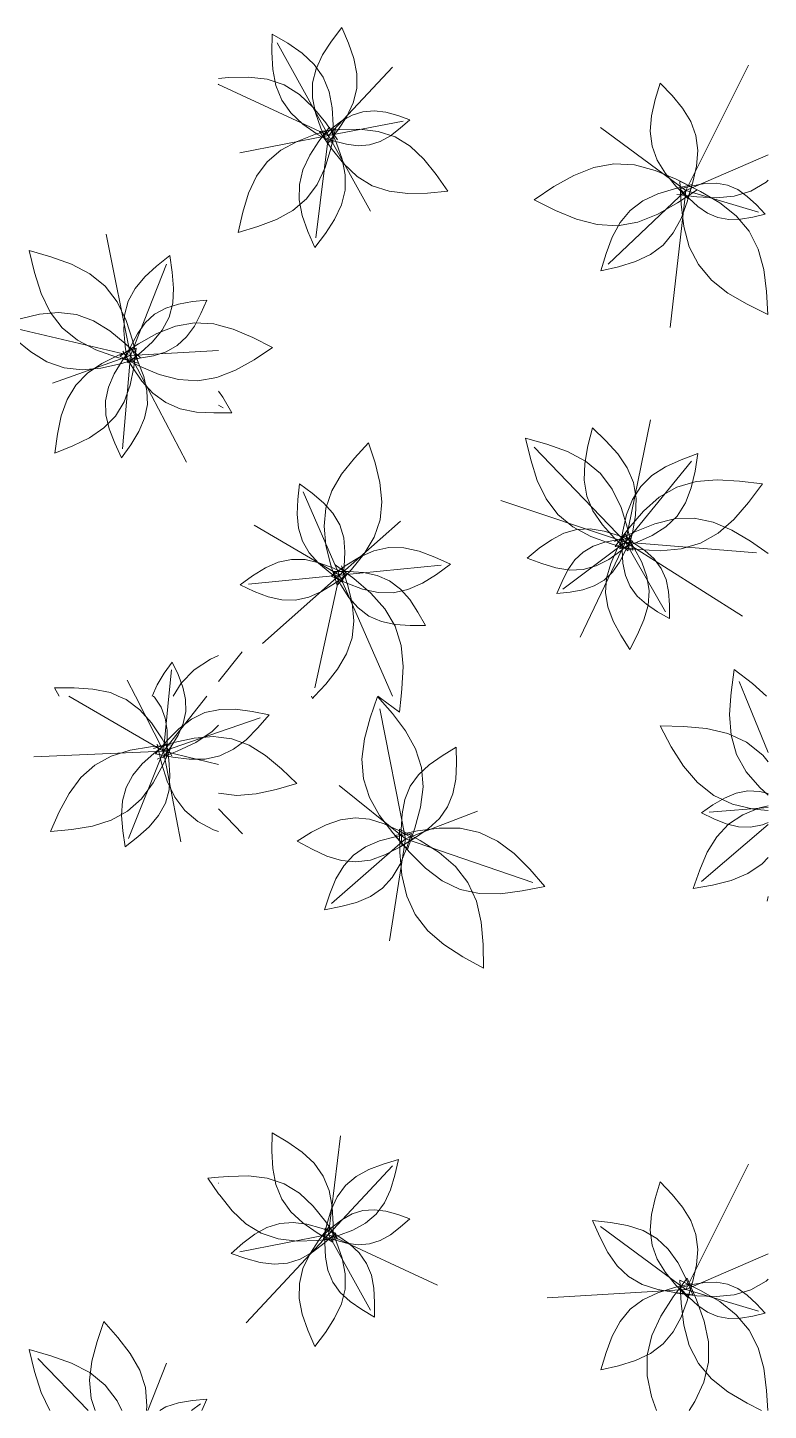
# Model space of a CAD drawing. Header units: metres. Extents: x 0 to 46.1, y -33.1 to 1.9.
# Drawn here: x 35.653 to 37, y -3.3 to -0.783 of the extents above; entities that cross this region are included whole.
import ezdxf

# ---------------------------------------------------------------- set-up
doc = ezdxf.new("R2010")
doc.units = ezdxf.units.M
doc.header["$LTSCALE"] = 0.02
doc.layers.add('AB_EXT_MASSIF', color=8, linetype='Continuous', lineweight=9)

msp = doc.modelspace()

# ---------------------------------------------------------------- linework, layer by layer
at = {"layer": 'AB_EXT_MASSIF', "lineweight": 9, "true_color": 0x606060, "transparency": 33554597}
for points in [[(36.2077, -0.9939), (36.1795, -0.9771), (36.1535, -0.959), (36.1315, -0.9387), (36.1149, -0.9155), (36.104, -0.889), (36.0984, -0.8597), (36.0969, -0.828), (36.0975, -0.7952), (36.1258, -0.812), (36.1518, -0.8301), (36.1737, -0.8504), (36.1904, -0.8736), (36.2013, -0.9), (36.2069, -0.9294), (36.2084, -0.9611), (36.2077, -0.9939)], [(36.1982, -0.9948), (36.1861, -0.9665), (36.1763, -0.9385), (36.1708, -0.911), (36.171, -0.8842), (36.1773, -0.8582), (36.1892, -0.8328), (36.2055, -0.808), (36.2241, -0.7835), (36.2362, -0.8118), (36.246, -0.8398), (36.2515, -0.8673), (36.2513, -0.8941), (36.245, -0.9201), (36.2331, -0.9454), (36.2168, -0.9703), (36.1982, -0.9948)], [(36.2, -0.98), (36.1064, -0.8111)], [(36.2, -0.98), (36.3163, -0.8552)], [(36.85, -1.08), (36.964, -0.8519)], [(36, -0.8759), (36.018, -0.8742), (36.0543, -0.8734), (36.0883, -0.8775), (36.1194, -0.8878), (36.1473, -0.905), (36.1723, -0.9285), (36.195, -0.9568), (36.2165, -0.9877)], [(36, -0.8867), (35.9993, -0.8864)], [(36.2, -0.98), (36, -0.8867)], [(36.8535, -1.0947), (36.8319, -1.0721), (36.8127, -1.0489), (36.7977, -1.0247), (36.7884, -0.9991), (36.7852, -0.9721), (36.7875, -0.9437), (36.7942, -0.9143), (36.8032, -0.8844), (36.8248, -0.907), (36.844, -0.9302), (36.859, -0.9544), (36.8683, -0.98), (36.8716, -1.007), (36.8692, -1.0354), (36.8625, -1.0648), (36.8535, -1.0947)], [(36.1888, -0.9822), (36.2065, -0.9667), (36.2245, -0.953), (36.2432, -0.9426), (36.2627, -0.9364), (36.283, -0.9348), (36.3042, -0.9375), (36.3261, -0.9435), (36.3482, -0.9512), (36.3306, -0.9666), (36.3126, -0.9803), (36.2939, -0.9908), (36.2744, -0.997), (36.2541, -0.9985), (36.2329, -0.9958), (36.211, -0.9899), (36.1888, -0.9822)], [(36.2, -0.98), (36.3355, -0.9537)], [(36.2124, -0.9668), (36.2041, -1.0032), (36.1937, -1.0378), (36.1794, -1.0687), (36.1601, -1.0949), (36.1353, -1.116), (36.1054, -1.1324), (36.0717, -1.1452), (36.0359, -1.156), (36.0442, -1.1195), (36.0546, -1.085), (36.0689, -1.054), (36.0882, -1.0278), (36.113, -1.0067), (36.1428, -0.9904), (36.1765, -0.9776), (36.2124, -0.9668)], [(36.2, -0.98), (36.0384, -1.0114)], [(36.2019, -0.9647), (36.2144, -0.994), (36.2246, -1.023), (36.2302, -1.0514), (36.23, -1.0792), (36.2235, -1.1061), (36.2111, -1.1324), (36.1943, -1.1581), (36.175, -1.1835), (36.1625, -1.1542), (36.1523, -1.1252), (36.1467, -1.0967), (36.1469, -1.069), (36.1534, -1.042), (36.1658, -1.0158), (36.1826, -0.9901), (36.2019, -0.9647)], [(36.2, -0.98), (36.1772, -1.166)], [(36.1837, -0.9724), (36.2207, -0.969), (36.2566, -0.9682), (36.2902, -0.9722), (36.321, -0.9824), (36.3485, -0.9994), (36.3732, -1.0226), (36.3957, -1.0506), (36.4169, -1.0811), (36.3799, -1.0845), (36.344, -1.0853), (36.3104, -1.0813), (36.2796, -1.0711), (36.252, -1.0541), (36.2274, -1.0309), (36.2049, -1.0029), (36.1837, -0.9724)], [(36.2, -0.98), (36.2762, -1.1174)], [(36.85, -1.08), (36.695, -0.9651)], [(36.8708, -1.0787), (36.835, -1.1025), (36.799, -1.1231), (36.7627, -1.1375), (36.7259, -1.144), (36.6886, -1.142), (36.6508, -1.132), (36.6126, -1.116), (36.5742, -1.0966), (36.61, -1.0728), (36.646, -1.0523), (36.6823, -1.0379), (36.7191, -1.0314), (36.7564, -1.0334), (36.7942, -1.0434), (36.8324, -1.0594), (36.8708, -1.0787)], [(36.85, -1.08), (37, -1.0149)], [(36.8616, -1.069), (36.8523, -1.1007), (36.8412, -1.1306), (36.827, -1.1571), (36.8085, -1.1792), (36.7854, -1.1965), (36.7582, -1.2093), (36.7277, -1.2187), (36.6955, -1.2263), (36.7049, -1.1946), (36.7159, -1.1647), (36.7302, -1.1382), (36.7487, -1.1161), (36.7717, -1.0988), (36.799, -1.086), (36.8294, -1.0766), (36.8616, -1.069)], [(36.85, -1.08), (36.7088, -1.2137)], [(36.85, -1.08), (36.8214, -1.3295)], [(37, -1.0612), (36.9958, -1.0649), (36.9684, -1.0808), (36.938, -1.09), (36.905, -1.093), (36.87, -1.0913), (36.8338, -1.087)], [(36.8388, -1.063), (36.8765, -1.0817), (36.9115, -1.1021), (36.9415, -1.1259), (36.965, -1.1539), (36.9816, -1.1865), (36.9916, -1.2235), (36.9967, -1.2637), (36.9991, -1.3057), (36.9614, -1.287), (36.9264, -1.2665), (36.8964, -1.2428), (36.8728, -1.2148), (36.8563, -1.1822), (36.8463, -1.1452), (36.8412, -1.105), (36.8388, -1.063)], [(36.8391, -1.0768), (36.8619, -1.0712), (36.8842, -1.0674), (36.9055, -1.0668), (36.9255, -1.0703), (36.9443, -1.0783), (36.9618, -1.0905), (36.9784, -1.1059), (36.9944, -1.1229), (36.9717, -1.1284), (36.9494, -1.1322), (36.9281, -1.1329), (36.908, -1.1293), (36.8893, -1.1213), (36.8718, -1.1092), (36.8552, -1.0938), (36.8391, -1.0768)], [(36.85, -1.08), (36.982, -1.1192)], [(35.84, -1.38), (35.7957, -1.1593)], [(35.8539, -1.3944), (35.8142, -1.3832), (35.7767, -1.3698), (35.7435, -1.3523), (35.7157, -1.3296), (35.6938, -1.3011), (35.6774, -1.2673), (35.6653, -1.2294), (35.6554, -1.1893), (35.6951, -1.2005), (35.7325, -1.2139), (35.7658, -1.2314), (35.7936, -1.2541), (35.8154, -1.2826), (35.8318, -1.3164), (35.844, -1.3543), (35.8539, -1.3944)], [(35.8347, -1.3937), (35.83, -1.3637), (35.8275, -1.3346), (35.829, -1.307), (35.8358, -1.2815), (35.8481, -1.2582), (35.8657, -1.237), (35.8873, -1.2173), (35.9111, -1.1984), (35.9157, -1.2284), (35.9182, -1.2575), (35.9167, -1.285), (35.91, -1.3106), (35.8976, -1.3339), (35.88, -1.3551), (35.8584, -1.3748), (35.8347, -1.3937)], [(35.84, -1.38), (35.905, -1.214)], [(35.8295, -1.3876), (35.8404, -1.3632), (35.8524, -1.3405), (35.8666, -1.3208), (35.8837, -1.3052), (35.9039, -1.2938), (35.927, -1.2865), (35.9523, -1.2821), (35.9788, -1.2795), (35.968, -1.3039), (35.956, -1.3266), (35.9418, -1.3462), (35.9247, -1.3619), (35.9045, -1.3732), (35.8814, -1.3806), (35.8561, -1.3849), (35.8295, -1.3876)], [(35.8579, -1.3842), (35.8216, -1.3953), (35.786, -1.4035), (35.7517, -1.4065), (35.7189, -1.4028), (35.6879, -1.3916), (35.6585, -1.3736), (35.6303, -1.3504), (35.6027, -1.3244), (35.639, -1.3133), (35.6745, -1.3051), (35.7089, -1.302), (35.7417, -1.3058), (35.7727, -1.317), (35.8021, -1.335), (35.8303, -1.3582), (35.8579, -1.3842)], [(35.84, -1.38), (35.6231, -1.3292)], [(35.8206, -1.3811), (35.8541, -1.359), (35.8879, -1.3399), (35.9219, -1.3266), (35.9564, -1.3207), (35.9913, -1.3228), (36, -1.3251)], [(36, -1.3251), (36.0266, -1.3323), (36.0623, -1.3474), (36.0981, -1.3657), (36.0645, -1.3878), (36.0308, -1.4068), (36, -1.4189)], [(35.84, -1.38), (35.698, -1.4304)], [(35.8504, -1.3666), (35.8458, -1.4013), (35.8391, -1.4343), (35.8284, -1.4643), (35.8127, -1.4903), (35.7915, -1.512), (35.7651, -1.5298), (35.7348, -1.5446), (35.7024, -1.5577), (35.707, -1.5231), (35.7137, -1.4901), (35.7244, -1.4601), (35.7401, -1.4341), (35.7613, -1.4123), (35.7877, -1.3945), (35.818, -1.3798), (35.8504, -1.3666)], [(35.8412, -1.366), (35.8536, -1.3923), (35.8638, -1.4184), (35.8698, -1.4442), (35.8705, -1.4695), (35.8654, -1.4943), (35.855, -1.5186), (35.8404, -1.5426), (35.8237, -1.5663), (35.8113, -1.54), (35.8011, -1.5139), (35.7951, -1.4881), (35.7944, -1.4628), (35.7995, -1.438), (35.8099, -1.4137), (35.8245, -1.3897), (35.8412, -1.366)], [(36, -1.4189), (35.9967, -1.4202), (35.9622, -1.4261), (35.9273, -1.424), (35.892, -1.4145), (35.8564, -1.3993), (35.8206, -1.3811)], [(35.84, -1.38), (35.8251, -1.5503)], [(36, -1.4848), (35.9913, -1.4848), (35.9596, -1.483), (35.9302, -1.4771), (35.9039, -1.466), (35.8807, -1.449), (35.8606, -1.4268), (35.8427, -1.4006), (35.8261, -1.3721)], [(35.84, -1.38), (36, -1.3711)], [(35.84, -1.38), (35.9419, -1.574)], [(36, -1.4448), (36.0077, -1.456), (36.0243, -1.4845), (36, -1.4848)], [(36, -1.4707), (36.0084, -1.4755)], [(36.74, -1.72), (36.7856, -1.4974)], [(36.7537, -1.7343), (36.7144, -1.723), (36.6774, -1.7096), (36.6446, -1.6922), (36.6172, -1.6695), (36.5957, -1.6412), (36.5797, -1.6077), (36.5678, -1.5702), (36.5582, -1.5305), (36.5974, -1.5417), (36.6344, -1.5551), (36.6673, -1.5726), (36.6946, -1.5952), (36.7161, -1.6235), (36.7322, -1.657), (36.7441, -1.6946), (36.7537, -1.7343)], [(36.7445, -1.7357), (36.7202, -1.7124), (36.6983, -1.6884), (36.681, -1.6631), (36.6697, -1.6361), (36.6649, -1.6072), (36.666, -1.5766), (36.6717, -1.5447), (36.6799, -1.512), (36.7042, -1.5353), (36.7261, -1.5592), (36.7434, -1.5845), (36.7547, -1.6116), (36.7595, -1.6404), (36.7584, -1.6711), (36.7527, -1.703), (36.7445, -1.7357)], [(36.216, -1.7981), (36.2043, -1.7616), (36.1954, -1.7257), (36.1919, -1.691), (36.1953, -1.6578), (36.2061, -1.6262), (36.2239, -1.5962), (36.247, -1.5673), (36.273, -1.539), (36.2847, -1.5756), (36.2936, -1.6115), (36.2971, -1.6462), (36.2937, -1.6794), (36.2829, -1.711), (36.2651, -1.741), (36.242, -1.7699), (36.216, -1.7981)], [(36.74, -1.72), (36.5738, -1.5468)], [(36.7301, -1.7321), (36.7352, -1.7001), (36.7422, -1.6697), (36.7528, -1.6422), (36.768, -1.6185), (36.7882, -1.5988), (36.8131, -1.583), (36.8415, -1.57), (36.8719, -1.5587), (36.8668, -1.5907), (36.8597, -1.6211), (36.8492, -1.6486), (36.8339, -1.6723), (36.8137, -1.692), (36.7888, -1.7078), (36.7604, -1.7208), (36.7301, -1.7321)], [(36.74, -1.72), (36.8605, -1.5725)], [(36.7212, -1.728), (36.7464, -1.6943), (36.7729, -1.6635), (36.8017, -1.6382), (36.8335, -1.6201), (36.8687, -1.6097), (36.9069, -1.6065), (36.9474, -1.6088), (36.9891, -1.614), (36.9639, -1.6477), (36.9375, -1.6785), (36.9087, -1.7038), (36.8768, -1.7219), (36.8417, -1.7323), (36.8035, -1.7355), (36.763, -1.7332), (36.7212, -1.728)], [(36.2255, -1.7925), (36.2027, -1.7759), (36.182, -1.7583), (36.1649, -1.7392), (36.1526, -1.7181), (36.1454, -1.6946), (36.143, -1.6691), (36.1443, -1.642), (36.1475, -1.614), (36.1702, -1.6307), (36.191, -1.6482), (36.2081, -1.6673), (36.2204, -1.6884), (36.2276, -1.7119), (36.2299, -1.7374), (36.2287, -1.7645), (36.2255, -1.7925)], [(36.22, -1.78), (36.1537, -1.6283)], [(36.74, -1.72), (36.5134, -1.6442)], [(36.22, -1.78), (36.3308, -1.6816)], [(36.7204, -1.7184), (36.7571, -1.7009), (36.7936, -1.6864), (36.8296, -1.6777), (36.865, -1.6765), (36.8997, -1.6834), (36.9339, -1.6978), (36.9675, -1.718), (37, -1.7405)], [(36.22, -1.78), (36.0648, -1.6889)], [(36.7534, -1.7178), (36.7317, -1.7357), (36.7096, -1.7514), (36.6869, -1.7632), (36.6634, -1.7698), (36.639, -1.7709), (36.6137, -1.7669), (36.5878, -1.759), (36.5616, -1.7489), (36.5833, -1.7311), (36.6054, -1.7154), (36.6281, -1.7036), (36.6516, -1.6969), (36.676, -1.6958), (36.7013, -1.6998), (36.7272, -1.7078), (36.7534, -1.7178)], [(36.7394, -1.7053), (36.7557, -1.7309), (36.7697, -1.7566), (36.7793, -1.7825), (36.7834, -1.8086), (36.7814, -1.8349), (36.7738, -1.8615), (36.762, -1.8882), (36.7478, -1.915), (36.7315, -1.8894), (36.7175, -1.8637), (36.7078, -1.8378), (36.7037, -1.8117), (36.7057, -1.7854), (36.7133, -1.7589), (36.7252, -1.7321), (36.7394, -1.7053)], [(36.734, -1.7096), (36.7556, -1.722), (36.7755, -1.7353), (36.7924, -1.7504), (36.8053, -1.7678), (36.8139, -1.7877), (36.8186, -1.8099), (36.8201, -1.8339), (36.82, -1.8588), (36.7984, -1.8464), (36.7785, -1.833), (36.7616, -1.8179), (36.7486, -1.8005), (36.74, -1.7806), (36.7354, -1.7584), (36.7339, -1.7345), (36.734, -1.7096)], [(36.2048, -1.7815), (36.2304, -1.763), (36.2563, -1.747), (36.2826, -1.7354), (36.3094, -1.7296), (36.3369, -1.73), (36.3649, -1.7363), (36.3934, -1.7471), (36.4221, -1.7602), (36.3965, -1.7787), (36.3707, -1.7947), (36.3444, -1.8063), (36.3175, -1.8121), (36.29, -1.8117), (36.262, -1.8054), (36.2335, -1.7946), (36.2048, -1.7815)], [(36.7494, -1.713), (36.7399, -1.7353), (36.7294, -1.7561), (36.7168, -1.7742), (36.7015, -1.7888), (36.6832, -1.7994), (36.6623, -1.8065), (36.6394, -1.8108), (36.6153, -1.8136), (36.6247, -1.7913), (36.6353, -1.7704), (36.6479, -1.7523), (36.6632, -1.7378), (36.6814, -1.7272), (36.7023, -1.7201), (36.7253, -1.7158), (36.7494, -1.713)], [(36.74, -1.72), (36.626, -1.8056)], [(36.74, -1.72), (36.658, -1.8925)], [(36.74, -1.72), (36.8131, -1.8468)], [(36.74, -1.72), (36.9529, -1.8548)], [(36.74, -1.72), (36.9785, -1.7394)], [(36.2336, -1.7787), (36.2107, -1.7952), (36.1875, -1.8096), (36.164, -1.82), (36.1399, -1.8252), (36.1153, -1.8247), (36.0902, -1.8191), (36.0647, -1.8095), (36.039, -1.7977), (36.0619, -1.7812), (36.0851, -1.7668), (36.1086, -1.7564), (36.1327, -1.7512), (36.1573, -1.7516), (36.1824, -1.7573), (36.2079, -1.7669), (36.2336, -1.7787)], [(36.2118, -1.7613), (36.2459, -1.7862), (36.277, -1.8125), (36.3027, -1.8411), (36.3212, -1.8729), (36.3319, -1.9081), (36.3355, -1.9464), (36.3336, -1.987), (36.3321, -2)], [(36.22, -1.78), (36.0546, -1.7962)], [(36.22, -1.78), (36.0801, -1.9042)], [(36.2237, -1.7631), (36.2346, -1.7971), (36.2429, -1.8306), (36.2462, -1.8629), (36.243, -1.8938), (36.2329, -1.9232), (36.2163, -1.9512), (36.1948, -1.9781), (36.1747, -2)], [(36.22, -1.78), (36.1749, -1.9851)], [(36.2082, -1.7731), (36.2364, -1.7732), (36.2636, -1.7752), (36.2887, -1.7806), (36.3111, -1.7905), (36.3307, -1.8053), (36.3477, -1.8245), (36.3626, -1.8473), (36.3765, -1.8718), (36.3483, -1.8717), (36.3212, -1.8698), (36.2961, -1.8643), (36.2736, -1.8544), (36.254, -1.8397), (36.237, -1.8204), (36.2221, -1.7977), (36.2082, -1.7731)], [(36.22, -1.78), (36.4047, -1.7619)], [(36.22, -1.78), (36.3161, -2)], [(35.9173, -2), (35.9318, -1.9766), (35.9558, -1.9525), (35.9856, -1.9328), (36, -1.9259)], [(36, -1.9733), (36.0427, -1.9192)], [(35.879, -2), (35.8881, -1.9793), (35.901, -1.9586), (35.9157, -1.9381), (35.9263, -1.961), (35.9349, -1.9839), (35.9385, -2)], [(35.9097, -2), (35.9144, -1.952)], [(36.9318, -2), (36.9322, -1.9933), (36.9379, -1.9519), (36.971, -1.9773), (36.9968, -2)], [(35.7101, -2), (35.7015, -1.9849), (35.7371, -1.9849), (35.7715, -1.9872), (35.8032, -1.9938), (35.8174, -2)], [(35.8487, -2), (35.8338, -1.9711)], [(36.9577, -2), (36.9467, -1.9733)], [(35.9, -2.1), (35.7275, -2)], [(35.8174, -2), (35.8317, -2.0062), (35.8566, -2.0248), (35.8782, -2.049), (35.8973, -2.0777), (35.9149, -2.1087)], [(35.9, -2.1), (35.8487, -2)], [(35.8812, -2), (35.8834, -2.0022), (35.8953, -2.02), (35.9029, -2.0401), (35.9064, -2.0622), (35.9067, -2.086), (35.9054, -2.1106)], [(35.9385, -2), (35.94, -2.0063), (35.9404, -2.0283), (35.9357, -2.0499), (35.9264, -2.0709), (35.9136, -2.0917), (35.8988, -2.1122)], [(35.9, -2.1), (35.9789, -2)], [(35.9, -2.1), (35.9097, -2)], [(36.1747, -2), (36.1706, -2.0044), (36.1692, -2)], [(36.3438, -2.2795), (36.3167, -2.2487), (36.2927, -2.2172), (36.2744, -2.1847), (36.2635, -2.1506), (36.2607, -2.115), (36.2653, -2.0779), (36.2756, -2.0398), (36.289, -2.0009), (36.3161, -2.0318), (36.3401, -2.0632), (36.3585, -2.0958), (36.3694, -2.1298), (36.3722, -2.1654), (36.3676, -2.2025), (36.3572, -2.2407), (36.3438, -2.2795)], [(36.3321, -2), (36.3288, -2.029), (36.2947, -2.004), (36.2899, -2)], [(37, -2.1805), (36.9844, -2.1667), (36.9597, -2.1379), (36.9421, -2.1062), (36.9322, -2.0712), (36.9295, -2.0334), (36.9318, -2)], [(37, -2.1028), (36.9577, -2)], [(35.8855, -2.105), (35.9062, -2.0811), (35.9276, -2.0595), (35.9505, -2.0421), (35.9753, -2.0302), (36, -2.0248)], [(36, -2.0248), (36.0021, -2.0243), (36.0309, -2.0239), (36.0611, -2.0278), (36.0921, -2.0339), (36.0714, -2.0578), (36.05, -2.0794), (36.0271, -2.0968), (36.0023, -2.1087), (36, -2.1092)], [(36.34, -2.26), (36.2934, -2.0232)], [(36, -2.0531), (35.9886, -2.0646), (35.9588, -2.0843), (35.9247, -2.1005), (35.8882, -2.1149)], [(36, -2.0656), (36.0755, -2.0396)], [(37, -2.2085), (36.9731, -2.206), (36.9347, -2.1969), (36.9006, -2.1809), (36.871, -2.1576), (36.8457, -2.1275), (36.8235, -2.0922), (36.803, -2.0541), (36.8463, -2.0552), (36.8878, -2.0591), (36.9261, -2.0682), (36.9602, -2.0841), (36.9898, -2.1074), (37, -2.1195)], [(35.9053, -2.0869), (35.9095, -2.1158), (35.9116, -2.1439), (35.9099, -2.1704), (35.9032, -2.195), (35.891, -2.2173), (35.8739, -2.2377), (35.8529, -2.2564), (35.8298, -2.2744), (35.8256, -2.2455), (35.8235, -2.2174), (35.8252, -2.1908), (35.8319, -2.1663), (35.8441, -2.1439), (35.8612, -2.1236), (35.8822, -2.1048), (35.9053, -2.0869)], [(35.8818, -2.0955), (35.9189, -2.0846), (35.9554, -2.0765), (35.9906, -2.0737), (36, -2.0749)], [(36, -2.2467), (35.9909, -2.2434), (35.9625, -2.2281), (35.9388, -2.2084), (35.9203, -2.1838), (35.9065, -2.1546), (35.8964, -2.122), (35.8882, -2.0876)], [(35.9, -2.1), (36, -2.0656)], [(36, -2.0749), (36.024, -2.0779), (36.0557, -2.0896), (36.0856, -2.1083), (36.1142, -2.1323), (36.1421, -2.1592), (36.1049, -2.1702), (36.0685, -2.1782), (36.0333, -2.181), (36, -2.1768)], [(35.9, -2.1), (35.6637, -2.1108)], [(35.9155, -2.089), (35.8992, -2.1248), (35.8812, -2.1581), (35.86, -2.1868), (35.8346, -2.2097), (35.8046, -2.2261), (35.7705, -2.2366), (35.7331, -2.2426), (35.694, -2.2462), (35.7102, -2.2104), (35.7282, -2.1771), (35.7494, -2.1483), (35.7749, -2.1255), (35.8048, -2.1091), (35.839, -2.0985), (35.8764, -2.0925), (35.9155, -2.089)], [(35.9, -2.1), (35.8359, -2.2594)], [(36, -2.1092), (35.9755, -2.1146), (35.9467, -2.115), (35.9165, -2.1111), (35.8855, -2.105)], [(35.9, -2.1), (35.9315, -2.2652)], [(35.9, -2.1), (36, -2.1244)], [(36.3331, -2.2725), (36.3324, -2.243), (36.3337, -2.2145), (36.3387, -2.188), (36.3484, -2.1642), (36.3634, -2.1432), (36.3831, -2.1249), (36.4065, -2.1086), (36.4319, -2.0933), (36.4326, -2.1229), (36.4313, -2.1514), (36.4263, -2.1779), (36.4165, -2.2017), (36.4016, -2.2227), (36.3819, -2.241), (36.3585, -2.2573), (36.3331, -2.2725)], [(36.34, -2.26), (36.2192, -2.1626)], [(37, -2.2301), (36.9893, -2.2346), (36.9678, -2.2388), (36.9458, -2.2379), (36.9236, -2.2324), (36.901, -2.2233), (36.8783, -2.2124), (36.8991, -2.1981), (36.92, -2.1857), (36.9412, -2.1769), (36.9627, -2.1727), (36.9846, -2.1735), (37, -2.1773)], [(36, -2.2052), (36.0434, -2.2509)], [(36.34, -2.26), (36.4711, -2.2093)], [(37, -2.2938), (36.989, -2.3056), (36.9629, -2.3231), (36.9325, -2.3355), (36.8987, -2.3439), (36.8632, -2.3503), (36.8752, -2.3163), (36.889, -2.2844), (36.9061, -2.2563), (36.9275, -2.2334), (36.9536, -2.2159), (36.9841, -2.2036), (37, -2.1995)], [(37, -2.2031), (36.8922, -2.2113)], [(36.3548, -2.2597), (36.3287, -2.2756), (36.3025, -2.2892), (36.2762, -2.2984), (36.2498, -2.302), (36.2233, -2.2995), (36.1967, -2.2913), (36.17, -2.2788), (36.1432, -2.2639), (36.1693, -2.248), (36.1955, -2.2344), (36.2218, -2.2252), (36.2482, -2.2216), (36.2747, -2.2241), (36.3013, -2.2323), (36.3281, -2.2448), (36.3548, -2.2597)], [(37, -2.234), (36.8784, -2.3374)], [(36.3511, -2.2503), (36.3413, -2.2791), (36.3301, -2.3062), (36.3159, -2.3301), (36.2981, -2.3497), (36.2763, -2.3647), (36.2508, -2.3755), (36.2224, -2.383), (36.1925, -2.3888), (36.2023, -2.36), (36.2135, -2.3329), (36.2277, -2.309), (36.2455, -2.2894), (36.2673, -2.2744), (36.2928, -2.2636), (36.3212, -2.2561), (36.3511, -2.2503)], [(36.34, -2.26), (36.2052, -2.3777)], [(36.34, -2.26), (36.3111, -2.4453)], [(36.3209, -2.2535), (36.3617, -2.2453), (36.4015, -2.2402), (36.4394, -2.2406), (36.4748, -2.2483), (36.5075, -2.2638), (36.5377, -2.2867), (36.566, -2.3151), (36.5933, -2.3466), (36.5525, -2.3547), (36.5127, -2.3599), (36.4748, -2.3595), (36.4394, -2.3518), (36.4067, -2.3362), (36.3765, -2.3133), (36.3482, -2.2849), (36.3209, -2.2535)], [(36.3293, -2.2423), (36.3668, -2.2628), (36.4014, -2.285), (36.4309, -2.3103), (36.4536, -2.3396), (36.4691, -2.3734), (36.4777, -2.4113), (36.4812, -2.4523), (36.4819, -2.495), (36.4445, -2.4745), (36.4098, -2.4523), (36.3804, -2.427), (36.3576, -2.3976), (36.3422, -2.3639), (36.3335, -2.326), (36.33, -2.285), (36.3293, -2.2423)], [(36.34, -2.26), (36.5715, -2.3391)], [(37, -2.365), (36.998, -2.3734)], [(36.2077, -2.9939), (36.1795, -2.9771), (36.1535, -2.959), (36.1315, -2.9387), (36.1149, -2.9155), (36.104, -2.889), (36.0984, -2.8597), (36.0969, -2.828), (36.0975, -2.7952), (36.1258, -2.812), (36.1518, -2.8301), (36.1737, -2.8504), (36.1904, -2.8736), (36.2013, -2.9), (36.2069, -2.9294), (36.2084, -2.9611), (36.2077, -2.9939)], [(36.2, -2.98), (36.222, -2.8004)], [(36.1904, -2.9903), (36.1969, -2.962), (36.2049, -2.9352), (36.216, -2.9112), (36.231, -2.8909), (36.2502, -2.8745), (36.2734, -2.8618), (36.2995, -2.8519), (36.3273, -2.8435), (36.3209, -2.8718), (36.3128, -2.8986), (36.3017, -2.9226), (36.2867, -2.9429), (36.2675, -2.9593), (36.2444, -2.972), (36.2182, -2.9819), (36.1904, -2.9903)], [(36.2, -2.98), (36.3163, -2.8552)], [(36.85, -3.08), (36.964, -2.8519)], [(36, -2.9057), (35.9805, -2.8776), (36, -2.8759)], [(36, -2.8867), (35.9993, -2.8864)], [(36, -2.8759), (36.018, -2.8742), (36.0543, -2.8734), (36.0883, -2.8775), (36.1194, -2.8878), (36.1473, -2.905), (36.1723, -2.9285), (36.195, -2.9568), (36.2165, -2.9877)], [(36.8535, -3.0947), (36.8319, -3.0721), (36.8127, -3.0489), (36.7977, -3.0247), (36.7884, -2.9991), (36.7852, -2.9721), (36.7875, -2.9437), (36.7942, -2.9143), (36.8032, -2.8844), (36.8248, -2.907), (36.844, -2.9302), (36.859, -2.9544), (36.8683, -2.98), (36.8716, -3.007), (36.8692, -3.0354), (36.8625, -3.0648), (36.8535, -3.0947)], [(36.2165, -2.9877), (36.179, -2.9911), (36.1427, -2.9919), (36.1087, -2.9879), (36.0776, -2.9775), (36.0497, -2.9603), (36.0247, -2.9369), (36.002, -2.9086), (36, -2.9057)], [(36.1888, -2.9822), (36.2065, -2.9667), (36.2245, -2.953), (36.2432, -2.9426), (36.2627, -2.9364), (36.283, -2.9348), (36.3042, -2.9375), (36.3261, -2.9435), (36.3482, -2.9512), (36.3306, -2.9666), (36.3126, -2.9803), (36.2939, -2.9908), (36.2744, -2.997), (36.2541, -2.9985), (36.2329, -2.9958), (36.211, -2.9899), (36.1888, -2.9822)], [(36.2133, -2.9774), (36.1922, -2.9959), (36.1708, -3.0122), (36.1485, -3.0246), (36.1253, -3.032), (36.101, -3.0339), (36.0757, -3.0307), (36.0497, -3.0236), (36.0232, -3.0144), (36.0443, -2.9959), (36.0658, -2.9796), (36.088, -2.9671), (36.1112, -2.9598), (36.1355, -2.9579), (36.1608, -2.9611), (36.1869, -2.9682), (36.2133, -2.9774)], [(36.2019, -2.9647), (36.2144, -2.994), (36.2246, -3.023), (36.2302, -3.0514), (36.23, -3.0792), (36.2235, -3.1061), (36.2111, -3.1324), (36.1943, -3.1581), (36.175, -3.1835), (36.1625, -3.1542), (36.1523, -3.1252), (36.1467, -3.0967), (36.1469, -3.069), (36.1534, -3.042), (36.1658, -3.0158), (36.1826, -2.9901), (36.2019, -2.9647)], [(36.1937, -2.9687), (36.2167, -2.9824), (36.2379, -2.9971), (36.2557, -3.0136), (36.2693, -3.0325), (36.2781, -3.054), (36.2827, -3.0779), (36.2839, -3.1036), (36.2834, -3.1304), (36.2604, -3.1167), (36.2392, -3.102), (36.2214, -3.0855), (36.2078, -3.0666), (36.199, -3.045), (36.1944, -3.0211), (36.1932, -2.9954), (36.1937, -2.9687)], [(36.8628, -3.0895), (36.8301, -3.0858), (36.799, -3.0802), (36.7706, -3.0708), (36.7459, -3.0565), (36.725, -3.037), (36.7078, -3.0126), (36.6933, -2.9844), (36.6804, -2.9543), (36.713, -2.9579), (36.7441, -2.9636), (36.7725, -2.9729), (36.7973, -2.9872), (36.8181, -3.0067), (36.8353, -3.0312), (36.8498, -3.0593), (36.8628, -3.0895)], [(36.85, -3.08), (36.695, -2.9651)], [(36.2, -2.98), (36.0384, -3.0114)], [(36.2, -2.98), (36.05, -3.1408)], [(36.2, -2.98), (36.2762, -3.1174)], [(36.2, -2.98), (36.3983, -3.0724)], [(36.85, -3.08), (37, -3.0149)], [(36.8616, -3.069), (36.8523, -3.1007), (36.8412, -3.1306), (36.827, -3.1571), (36.8085, -3.1792), (36.7854, -3.1965), (36.7582, -3.2093), (36.7277, -3.2187), (36.6955, -3.2263), (36.7049, -3.1946), (36.7159, -3.1647), (36.7302, -3.1382), (36.7487, -3.1161), (36.7717, -3.0988), (36.799, -3.086), (36.8294, -3.0766), (36.8616, -3.069)], [(36.7966, -3.3), (36.7877, -3.275), (36.7798, -3.237), (36.7798, -3.1998), (36.7882, -3.1636), (36.8045, -3.1283), (36.8268, -3.0937), (36.8524, -3.0595)], [(37, -3.0612), (36.9958, -3.0649), (36.9684, -3.0808), (36.938, -3.09), (36.905, -3.093), (36.87, -3.0913), (36.8338, -3.087)], [(36.8388, -3.063), (36.8765, -3.0817), (36.9115, -3.1021), (36.9415, -3.1259), (36.965, -3.1539), (36.9816, -3.1865), (36.9916, -3.2235), (36.9967, -3.2637), (36.9988, -3.3)], [(36.9876, -3.3), (36.9614, -3.287), (36.9264, -3.2665), (36.8964, -3.2428), (36.8728, -3.2148), (36.8563, -3.1822), (36.8463, -3.1452), (36.8412, -3.105), (36.8388, -3.063)], [(36.8391, -3.0768), (36.8619, -3.0712), (36.8842, -3.0674), (36.9055, -3.0668), (36.9255, -3.0703), (36.9443, -3.0783), (36.9618, -3.0905), (36.9784, -3.1059), (36.9944, -3.1229), (36.9717, -3.1284), (36.9494, -3.1322), (36.9281, -3.1329), (36.908, -3.1293), (36.8893, -3.1213), (36.8718, -3.1092), (36.8552, -3.0938), (36.8391, -3.0768)], [(36.8524, -3.0595), (36.8695, -3.0986), (36.8834, -3.1374), (36.8912, -3.1754), (36.8913, -3.2126), (36.8828, -3.2488), (36.8665, -3.2841), (36.8563, -3.3)], [(36.85, -3.08), (36.598, -3.0952)], [(36.85, -3.08), (36.982, -3.1192)], [(35.7753, -3.3), (35.7683, -3.2783), (35.7655, -3.2451), (35.7697, -3.2105), (35.7792, -3.1748), (35.7915, -3.1386), (35.8169, -3.1672), (35.8394, -3.1965), (35.8566, -3.2268), (35.8669, -3.2585), (35.8697, -3.2917), (35.8687, -3.3)], [(35.6933, -3.3), (35.6774, -3.2673), (35.6653, -3.2294), (35.6554, -3.1893), (35.6951, -3.2005), (35.7325, -3.2139), (35.7658, -3.2314), (35.7936, -3.2541), (35.8154, -3.2826), (35.8239, -3.3)], [(35.7625, -3.3), (35.6712, -3.2057)], [(35.8713, -3.3), (35.905, -3.214)], [(35.8929, -3.3), (35.9039, -3.2938), (35.927, -3.2865), (35.9523, -3.2821), (35.9788, -3.2795), (35.9697, -3.3)], [(35.9505, -3.3), (35.9669, -3.2881)]]:
    msp.add_lwpolyline(points, dxfattribs=at)

doc.saveas('drawing.dxf')
